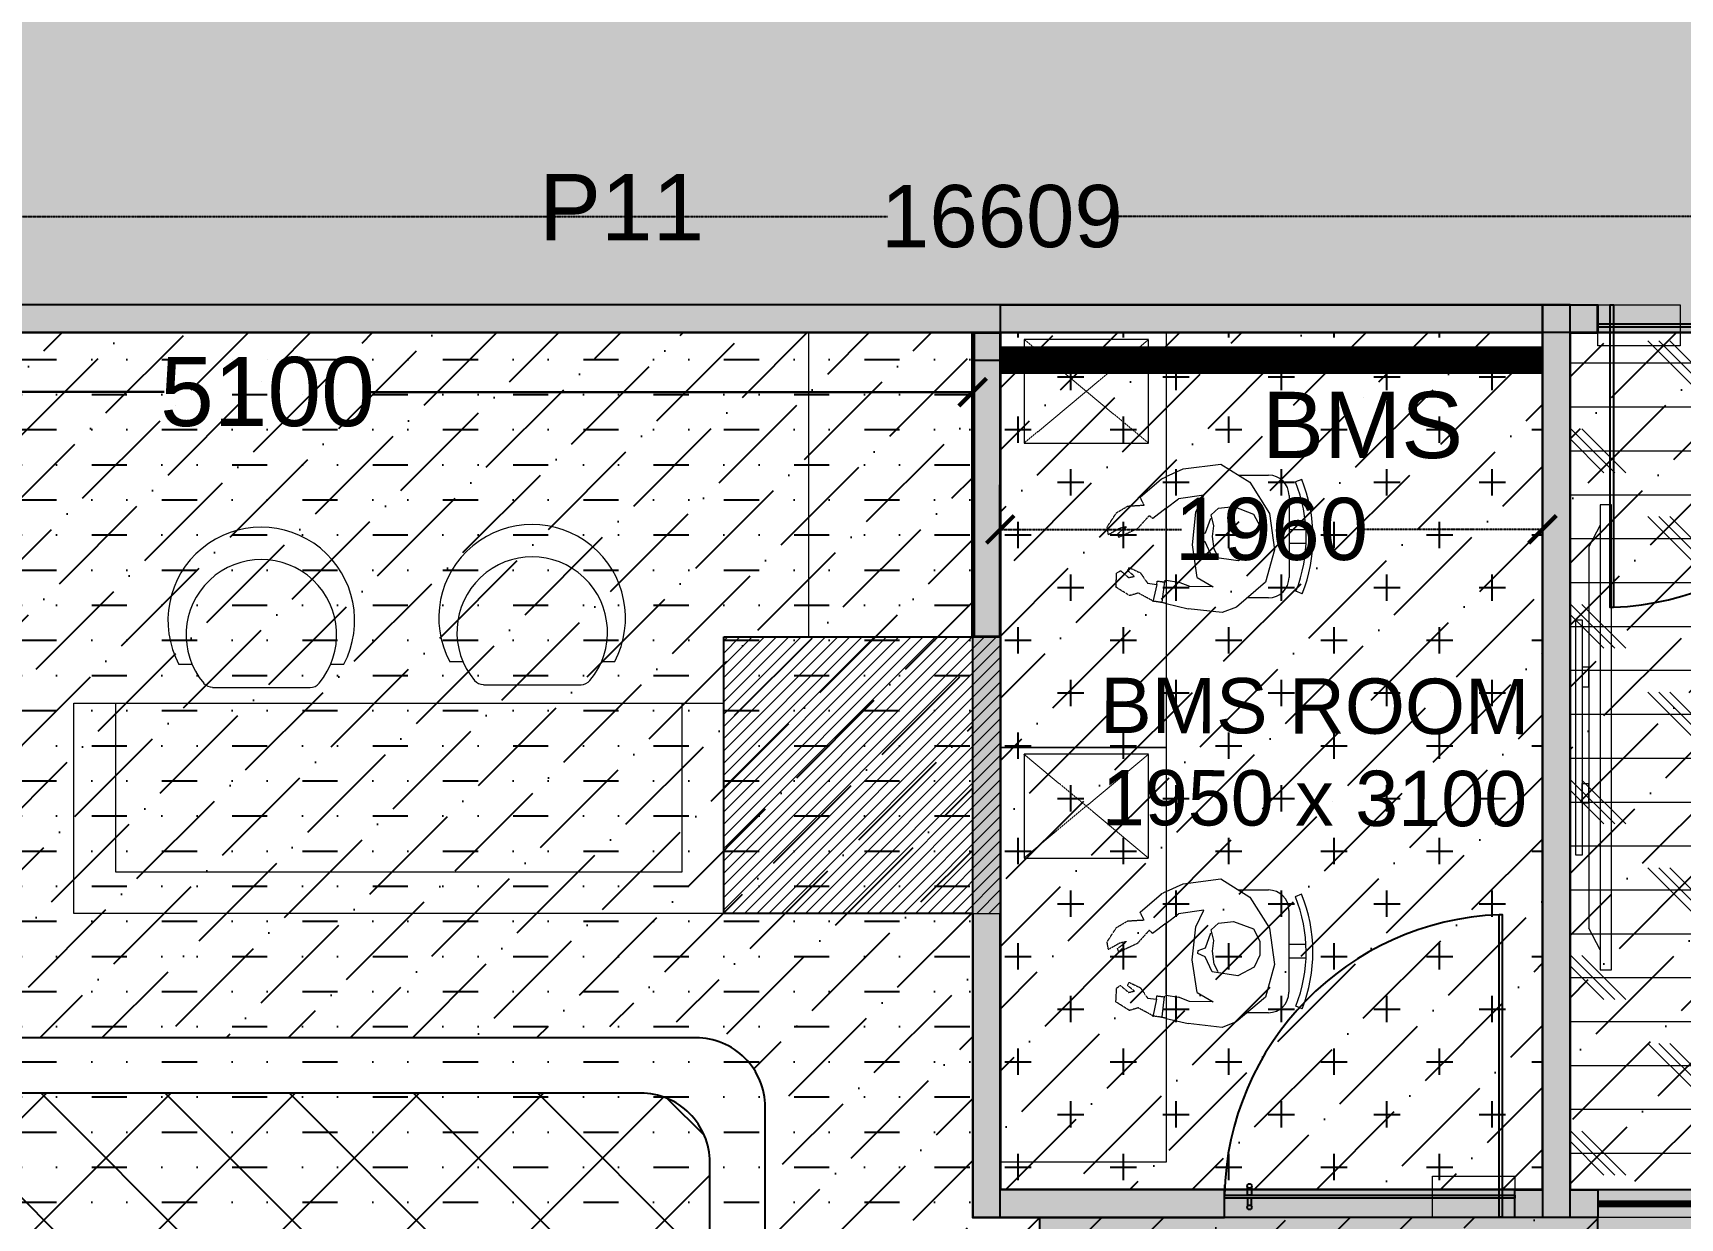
# Model space of a CAD drawing. Header units: millimetres. Extents: x 263321 to 2483465, y 33647 to 614421.
# Drawn here: x 2380899 to 2386855, y 411580 to 415866 of the extents above; entities that cross this region are included whole.
import ezdxf

# ---------------------------------------------------------------- set-up
doc = ezdxf.new("R2010")
doc.units = ezdxf.units.MM
doc.header["$PDMODE"] = 3
for name, pattern in [('( Hidden )', [0.375, 0.25, -0.125]), ('DASH', [0.35, 0.25, -0.1]), ('DASHED', [0.75, 0.5, -0.25]), ('HIDDEN', [0.375, 0.25, -0.125])]:
    doc.linetypes.add(name, pattern=pattern)
for name, color, linetype, lineweight in [('A-DOOR-FULL', 40, 'Continuous', 18), ('A-FURN-HUMAN', 252, 'Continuous', 9), ('A-FURN-MODULAR-', 6, 'Continuous', 9), ('A-FURN-MODULAR-CHAIR', 5, 'Continuous', 5), ('A-FURN-MODULAR-PEDESTAL', 253, 'Continuous', 5), ('A-GLASS PARTITION', 5, 'Continuous', 18), ('A-GYPSUM PARTITION', 250, 'Continuous', 35), ('A-PLAN-COLUMN', 3, 'Continuous', 0), ('A-PLAN-RCC-HATCH', 8, 'Continuous', 13), ('AI-FURN', 7, 'Continuous', 20), ('FURNITURE', 30, 'Continuous', 5), ('PARTITION DIM.', 7, 'Continuous', 30), ('TOA- AV', 7, 'Continuous', 9), ('TOA-FL-CPT-1', 8, 'Continuous', 5), ('TOA-FL-CPT-4', 8, 'Continuous', 5)]:
    doc.layers.add(name, color=color, linetype=linetype, lineweight=lineweight)
for name, color, linetype in [('CEILING TOA', 250, 'Continuous'), ('DOOR', 5, 'Continuous'), ('FIN WALL GRAPHIC', 10, 'Continuous'), ('FLOORING TOA', 7, 'Continuous'), ('I-FUR', 7, 'Continuous'), ('PARTITION GYPSUM', 250, 'Continuous'), ('TEXT', 250, 'Continuous')]:
    doc.layers.add(name, color=color, linetype=linetype)
doc.layers.add('GRAPHIC 3- ENCLOSED AREAS', color=97, linetype='Continuous', true_color=0x408c3b)
doc.styles.add('ARIAL', font='arial.ttf')
doc.styles.get("Standard").update_dxf_attribs({"font": 'arial.ttf'})
doc.styles.add('TEXT @ 150', font='arial.ttf', dxfattribs={"height": 225})
doc.dimstyles.new('DIM @ 150', dxfattribs={"dimtxt": 225, "dimasz": 100, "dimexe": 1, "dimexo": 0, "dimgap": 0.5, "dimtad": 0, "dimdec": 0, "dimzin": 0, "dimdsep": 46, "dimtxsty": 'TEXT @ 150', "dimblk": 'ARCHTICK', "dimcen": -2, "dimclrd": 8, "dimclre": 8, "dimclrt": 256, "dimadec": 0, "dimazin": 0, "dimtfac": 1, "dimtdec": 0, "dimtofl": 0, "dimtmove": 0, "dimatfit": 3, "dimldrblk": 'OPEN90', "dimfxl": 1, "dimtolj": 1, "dimtzin": 0, "dimlwd": -1, "dimlwe": -1, "dimarcsym": 0})
pattern_1 = [(45, (13069.08, -8478.74), (84.189901, 308.696304), [396.875, -79.375, 0, -79.375])]

# ---------------------------------------------------------------- blocks, each defined once
blk = doc.blocks.new('txhvb')
at = {"layer": 'A-FURN-HUMAN', "color": 8, "lineweight": 5}
for p, q in [((549425.6, -3868.4, 0), (549538.3, -3797, 0)), ((549538.3, -3797, 0), (549669.9, -3778.8, 0)), ((549669.9, -3778.8, 0), (549787.2, -3811.9, 0)), ((549359.8, -3973.3, 0), (549425.6, -3868.4, 0)), ((549787.2, -3811.9, 0), (549877, -3916.9, 0)), ((549877, -3916.9, 0), (549896.8, -3968.3, 0)), ((549377.2, -4109.3, 0), (549359.8, -3973.3, 0)), ((549896.8, -3968.3, 0), (549882.9, -4091.1, 0)), ((549533.4, -4063.3, 0), (549472.6, -4034.3, 0)), ((549472.6, -4034.3, 0), (549485.8, -4126, 0)), ((549804.2, -4001.1, 0), (549802.9, -4085.6, 0)), ((549405.4, -4170.5, 0), (549377.2, -4109.3, 0)), ((549652, -4076.1, 0), (549533.4, -4063.3, 0)), ((549770.2, -4058.7, 0), (549652, -4076.1, 0)), ((549802.9, -4085.6, 0), (549787.5, -4126, 0)), ((549864.3, -4170.5, 0), (549882.9, -4091.1, 0)), ((549519.8, -4170.5, 0), (549485.8, -4126, 0)), ((549780, -4170.5, 0), (549787.5, -4126, 0)), ((549479.7, -4265, 0), (549413.4, -4187.8, 0)), ((549519.8, -4170.5, 0), (549557.1, -4219.4, 0)), ((549795.2, -4204.9, 0), (549782.9, -4203.7, 0)), ((549790.7, -4237.8, 0), (549795.2, -4204.9, 0))]:
    blk.add_line(p, q, dxfattribs=at)
at = {"layer": 'A-FURN-HUMAN', "color": 8, "linetype": '( Hidden )', "lineweight": 5, "ltscale": 2}
for p, q in [((549413.4, -4187.8, 0), (549405.4, -4170.5, 0)), ((549557.1, -4219.4, 0), (549546, -4231.9, 0)), ((549782.9, -4203.7, 0), (549786.4, -4175, 0)), ((549855.8, -4216.9, 0), (549826.4, -4271.5, 0)), ((549860.7, -4185.9, 0), (549855.8, -4216.9, 0)), ((549864.3, -4170.5, 0), (549860.7, -4185.9, 0)), ((549508.3, -4250.5, 0), (549479.7, -4265, 0)), ((549511.8, -4309.5, 0), (549508.3, -4250.5, 0)), ((549546, -4231.9, 0), (549593.7, -4274.9, 0)), ((549593.7, -4274.9, 0), (549624.9, -4341.5, 0)), ((549734.2, -4304.6, 0), (549752.9, -4264.4, 0)), ((549765.7, -4285.4, 0), (549745.4, -4310, 0)), ((549752.9, -4264.4, 0), (549790.7, -4237.8, 0)), ((549770.5, -4306.2, 0), (549765.7, -4285.4, 0)), ((549826.4, -4271.5, 0), (549835.7, -4303.3, 0)), ((549535.7, -4350.2, 0), (549511.8, -4309.5, 0)), ((549612, -4346.4, 0), (549586.8, -4314.1, 0)), ((549586.8, -4314.1, 0), (549592.4, -4339, 0)), ((549592.4, -4339, 0), (549615.6, -4379.5, 0)), ((549624.9, -4341.5, 0), (549612, -4346.4, 0)), ((549745.4, -4310, 0), (549734.2, -4304.6, 0)), ((549745.3, -4335.9, 0), (549770.5, -4306.2, 0)), ((549754.5, -4349.8, 0), (549745.3, -4335.9, 0)), ((549835.7, -4303.3, 0), (549804.9, -4352.2, 0)), ((549587.5, -4384, 0), (549535.7, -4350.2, 0)), ((549615.6, -4379.5, 0), (549587.5, -4384, 0)), ((549804.9, -4352.2, 0), (549754.5, -4349.8, 0))]:
    blk.add_line(p, q, dxfattribs=at)
at = {"layer": 'A-FURN-HUMAN', "color": 8, "linetype": '( Hidden )', "lineweight": 5, "ltscale": 3}
for p, q in [((549780.2, -4174.4, 0), (549780, -4169.8, 0)), ((549786.4, -4175, 0), (549780.2, -4174.4, 0))]:
    blk.add_line(p, q, dxfattribs=at)
at = {"layer": 'A-FURN-HUMAN', "color": 8, "lineweight": 5, "elevation": 0}
for points in [[(549696.3, -3982), (549667.8, -3997), (549621.5, -4003.4), (549583, -3998.4), (549543.8, -4008.4), (549519.5, -3981.3), (549513.6, -3926.6), (549540.8, -3854.7), (549585.6, -3831.3), (549636.2, -3831.3), (549679, -3852.7), (549710.1, -3911), (549696.5, -4004.3), (549641.4, -4029.8), (549629.3, -4056.2), (549618.6, -4054.7), (549608.6, -4028.3), (549555.2, -4009.1)], [(549770.2, -4058.7), (549804.2, -4001.1)], [(549784.9, -4177.3), (549858.8, -4186.3)], [(549795.2, -4204.9), (549858.2, -4218.4)]]:
    blk.add_lwpolyline(points, dxfattribs=at)
at = {"layer": 'A-FURN-MODULAR-CHAIR', "color": 8, "lineweight": 15}
for p, q in [((549473.8, -3726.6, 0), (549769.8, -3726.6, 0)), ((549399.8, -3909.5, 0), (549399.8, -3800.6, 0)), ((549843.8, -3800.6, 0), (549843.8, -3878, 0))]:
    blk.add_line(p, q, dxfattribs=at)
at = {"layer": 'A-FURN-MODULAR-CHAIR', "color": 8, "lineweight": 15, "elevation": 0}
for points in [[(549415.1, -3680.7), (549424.4, -3703.6)], [(549597.3, -3664.5), (549597.3, -3726.6)], [(549646.7, -3664.5), (549646.7, -3726.6)], [(549829.3, -3678.7), (549820, -3701.6)]]:
    blk.add_lwpolyline(points, dxfattribs=at)
blk.add_lwpolyline([(549780, -4169.8, -0.034638), (549769.8, -4170.5), (549519.8, -4170.5)], format="xyb", dxfattribs=at)
at = {"layer": 'A-FURN-MODULAR-CHAIR', "color": 8, "lineweight": 15}
for centre, radius, start, end in [((549624.7, -4196.9, 0), 557.1, 68.45805, 112.09943), ((549624.7, -4196.9, 0), 532.5, 68.48386, 112.09943), ((549473.8, -3800.6, 0), 74, 90.00011, 180.00011), ((549769.8, -3800.6, 0), 74, 0.00011, 90.00011)]:
    blk.add_arc(centre, radius, start, end, dxfattribs=at)
at = {"layer": 'A-FURN-MODULAR-PEDESTAL', "color": 20, "linetype": 'HIDDEN', "lineweight": 5, "ltscale": 5}
for p, q in [((549284.5, -4234.5), (548909.5, -4684.5)), ((548909.5, -4234.5), (549284.5, -4684.5))]:
    blk.add_line(p, q, dxfattribs=at)
for points in [[(548884.5, -4170.5), (550384.5, -4170.5), (550384.5, -4770.5), (548884.5, -4770.5)], [(549284.5, -4234.5), (548909.5, -4234.5), (548909.5, -4684.5), (549284.5, -4684.5)]]:
    blk.add_lwpolyline(points, close=True, dxfattribs=at)
blk = doc.blocks.new('Columns')
at = {"layer": 'A-PLAN-RCC-HATCH'}
h = blk.add_hatch(dxfattribs=at)
h.set_pattern_fill('ANSI31', color=256, scale=250, style=0)
h.set_pattern_definition([(45, (447397.9, -590762.232), (-22.0970869, 22.0970869), [])])
h.paths.add_polyline_path([(6839.7, 1537), (7839.7, 1537), (7839.7, 2537), (6839.7, 2537)])
at = {"layer": 'A-PLAN-COLUMN', "elevation": 0}
blk.add_lwpolyline([(6839.7, 1537), (7839.7, 1537), (7839.7, 2537), (6839.7, 2537)], close=True, dxfattribs=at)
blk = doc.blocks.new('chair 24')
for p, q in [((-4.34, 7.49), (-5.49, 8.51)), ((-4.32, 3.84), (4.32, -3.84)), ((7.96, -3.41), (9.13, -4.45))]:
    blk.add_line(p, q)
for centre, radius, start, end in [((5.26, 5.92), 11.06, 290.4509, 166.422), ((4.14, 4.65), 8.92, 278.3412, 178.3476), ((-3.41, 4.91), 1.37, 180.1234, 230.1202), ((5.23, -2.82), 1.37, 228.3444, 278.3412)]:
    blk.add_arc(centre, radius, start, end)
blk = doc.blocks.new('_ArchTick')
at = {"color": 0, "linetype": 'ByBlock', "const_width": 0.15}
blk.add_lwpolyline([(-0.5, -0.5), (0.5, 0.5)], dxfattribs=at)
blk = doc.blocks.new('*D337')
at = {"layer": 'Defpoints', "color": 0, "transparency": 16777216}
for p in [(2392707, 415201.9), (2376097.8, 414882.2), (2392707, 414882.2)]:
    blk.add_point(p, dxfattribs=at)
at = {"layer": 'FIN WALL GRAPHIC', "color": 8, "linetype": 'HIDDEN', "transparency": 16777216}
for p, q in [((2376097.8, 414882.2), (2376097.8, 415202.9)), ((2376097.8, 415201.9), (2383988.9, 415201.9)), ((2392707, 415201.9), (2384815.9, 415201.9)), ((2392707, 414882.2), (2392707, 415202.9))]:
    blk.add_line(p, q, dxfattribs=at)
at = {"layer": 'FIN WALL GRAPHIC', "color": 8, "linetype": 'ByBlock', "transparency": 16777216, "xscale": 100, "yscale": 100, "zscale": 100, "rotation": 180}
blk.add_blockref('_ArchTick', (2376097.8, 415201.9), dxfattribs=at)
at = {"layer": 'FIN WALL GRAPHIC', "color": 8, "linetype": 'ByBlock', "transparency": 16777216, "xscale": 100, "yscale": 100, "zscale": 100}
blk.add_blockref('_ArchTick', (2392707, 415201.9), dxfattribs=at)
at = {"layer": 'FIN WALL GRAPHIC', "transparency": 16777216, "insert": (2384402.4, 415201.9), "char_height": 225, "attachment_point": 5, "style": 'TEXT @ 150'}
blk.add_mtext('\\A1;16609', dxfattribs=at)
blk = doc.blocks.new('_Open90')
at = {"color": 0, "linetype": 'ByBlock'}
for p, q in [((0, 0), (-1, 0)), ((-0.5, 0.5), (0, 0)), ((0, 0), (-0.5, -0.5))]:
    blk.add_line(p, q, dxfattribs=at)
blk = doc.blocks.new('*D338')
at = {"layer": 'Defpoints', "color": 0, "transparency": 16777216}
for p in [(2384396.8, 414359.7), (2386357, 414359.7), (2386357, 414070.7)]:
    blk.add_point(p, dxfattribs=at)
at = {"layer": 'FIN WALL GRAPHIC', "color": 8, "linetype": 'HIDDEN', "transparency": 16777216}
for p, q in [((2384396.8, 414359.7), (2384396.8, 414069.7)), ((2386357, 414359.7), (2386357, 414069.7)), ((2384396.8, 414070.7), (2385051.4, 414070.7)), ((2386357, 414070.7), (2385702.4, 414070.7))]:
    blk.add_line(p, q, dxfattribs=at)
at = {"layer": 'FIN WALL GRAPHIC', "color": 8, "linetype": 'ByBlock', "transparency": 16777216, "xscale": 100, "yscale": 100, "zscale": 100, "rotation": 180}
blk.add_blockref('_ArchTick', (2384396.8, 414070.7), dxfattribs=at)
at = {"layer": 'FIN WALL GRAPHIC', "color": 8, "linetype": 'ByBlock', "transparency": 16777216, "xscale": 100, "yscale": 100, "zscale": 100}
blk.add_blockref('_ArchTick', (2386357, 414070.7), dxfattribs=at)
at = {"layer": 'FIN WALL GRAPHIC', "transparency": 16777216, "insert": (2385376.9, 414070.7), "char_height": 225, "attachment_point": 5, "style": 'TEXT @ 150'}
blk.add_mtext('\\A1;1960', dxfattribs=at)
blk = doc.blocks.new('*D460')
at = {"layer": 'Defpoints', "color": 0, "transparency": 16777216}
for p in [(2379196.8, 414782.8), (2384296.8, 414782.2), (2384296.8, 414567)]:
    blk.add_point(p, dxfattribs=at)
at = {"layer": 'PARTITION DIM.', "color": 8, "linetype": 'DASH', "transparency": 16777216}
blk.add_line((2379196.8, 414782.8), (2379196.8, 414566.6), dxfattribs=at)
at = {"layer": 'PARTITION DIM.', "color": 8, "transparency": 16777216}
for p, q in [((2384296.8, 414782.2), (2384296.8, 414566)), ((2379196.8, 414567.6), (2381373.4, 414567.4)), ((2384296.8, 414567), (2382120.2, 414567.3))]:
    blk.add_line(p, q, dxfattribs=at)
at = {"layer": 'PARTITION DIM.', "color": 8, "transparency": 16777216, "xscale": 100, "yscale": 100, "zscale": 100}
for p, rotation in [((2379196.8, 414567.6), 179.9935633912237), ((2384296.8, 414567), 359.9935633912237)]:
    blk.add_blockref('_ArchTick', p, dxfattribs=dict(at, rotation=rotation))
at = {"layer": 'PARTITION DIM.', "transparency": 16777216, "insert": (2381746.8, 414567.3), "char_height": 250, "attachment_point": 5, "rotation": 359.99356}
blk.add_mtext('\\A1;5100', dxfattribs=at)
blk = doc.blocks.new('door-3f-01')
at = {"layer": 'A-FURN-MODULAR-', "color": 252, "linetype": 'DASHED', "ltscale": 120, "true_color": 0x939598}
blk.add_lwpolyline([(0, 0), (-10.2, 0), (-10.2, 5.08), (0, 5.08), (0, 0)], dxfattribs=at)
at = {"layer": 'A-GLASS PARTITION', "color": 5}
blk.add_line((-36, 0), (-36, 4), dxfattribs=at)
at = {"layer": 'DOOR', "elevation": 0}
blk.add_lwpolyline([(-1.95, 37.5), (-1.55, 37.5), (-1.55, 0), (-1.95, 0)], close=True, dxfattribs=at)
at = {"layer": 'DOOR'}
blk.add_lwpolyline([(-36, 2.34), (-36, 2.74), (0, 2.74), (0, 2.34)], close=True, dxfattribs=at)
for points in [[(-32.64, 3.74), (-32.64, 2.74), (-33.14, 2.74), (-33.14, 3.74)], [(-32.64, 1.34), (-32.64, 2.34), (-33.14, 2.34), (-33.14, 1.34)]]:
    blk.add_lwpolyline(points, dxfattribs=at)
for centre in [(-32.89, 3.86), (-32.89, 1.22)]:
    blk.add_circle(centre, 0.278, dxfattribs=at)
at = {"layer": 'DOOR', "color": 252, "true_color": 0x939598}
blk.add_arc((-0.52, 2.04, 0), 35.48, 92.2973, 178.8766, dxfattribs=at)
blk = doc.blocks.new('A$C60412B90')
at = {"layer": 'TOA- AV', "color": 30, "true_color": 0xf8991e}
blk.add_line((256.5, 111), (986.5, 111), dxfattribs=at)
at = {"layer": 'TOA- AV', "color": 6}
for p, q in [((-100, 55.5), (1343, 55.5)), ((-37.2, 55.5), (29.9, 91)), ((1280.2, 55.5), (1213.1, 91))]:
    blk.add_line(p, q, dxfattribs=at)
at = {"layer": 'TOA- AV', "color": 30, "true_color": 0xf8991e}
for points in [[(986.5, 111), (986.5, 131), (256.5, 131), (256.5, 111)], [(403.4, 91), (464.2, 91)], [(825.1, 91), (764.2, 91)]]:
    blk.add_lwpolyline(points, dxfattribs=at)
for points in [[(403.4, 111), (464.2, 111), (464.2, 91), (403.4, 91)], [(825.1, 111), (764.2, 111), (764.2, 91), (825.1, 91)]]:
    blk.add_lwpolyline(points, close=True, dxfattribs=at)
at = {"layer": 'TOA- AV', "color": 6}
for points in [[(1343, 55.5), (1343, 20), (-100, 20), (-100, 55.5)], [(29.9, 91), (1213.1, 91)]]:
    blk.add_lwpolyline(points, dxfattribs=at)

msp = doc.modelspace()

# ---------------------------------------------------------------- hatches: boundary and pattern name
at = {"layer": 'A-GYPSUM PARTITION'}
h = msp.add_hatch(color=20, dxfattribs=at)
h.dxf.hatch_style = 1
h.paths.add_polyline_path([(2376197.785, 414782.218), (2384396.811, 414782.218), (2384396.811, 414882.218), (2376197.785, 414882.218)])
h = msp.add_hatch(color=20, dxfattribs=at)
h.dxf.hatch_style = 1
h.paths.add_polyline_path([(2386457.046, 414882.218), (2386457.046, 414782.218), (2384396.82, 414782.218), (2384396.82, 414882.218)])
h = msp.add_hatch(color=20, dxfattribs=at)
h.dxf.hatch_style = 1
h.paths.add_polyline_path([(2386457.046, 414782.231), (2386557.046, 414782.231), (2386557.046, 414882.231), (2386457.046, 414882.231)])
h = msp.add_hatch(color=20, dxfattribs=at)
h.dxf.hatch_style = 1
h.paths.add_polyline_path([(2384296.821, 414782.231), (2384396.796, 414782.231), (2384396.796, 413682.052), (2384296.821, 413682.052)])
h = msp.add_hatch(color=20, dxfattribs=at)
h.dxf.hatch_style = 1
h.paths.add_polyline_path([(2386457.046, 414794.115), (2386357.046, 414794.115), (2386357.046, 411581.926), (2386457.046, 411581.926)])
h = msp.add_hatch(color=20, dxfattribs=at)
h.dxf.hatch_style = 1
h.paths.add_polyline_path([(2384396.796, 412682.052), (2384296.796, 412682.052), (2384296.795, 411681.927), (2384396.795, 411681.927)])
h = msp.add_hatch(color=20, dxfattribs=at)
h.dxf.hatch_style = 1
h.paths.add_polyline_path([(2385207.055, 411581.927), (2385207.055, 411681.927), (2384296.796, 411681.927), (2384296.796, 411581.927)])
h = msp.add_hatch(color=20, dxfattribs=at)
h.dxf.hatch_style = 1
h.paths.add_polyline_path([(2386257.055, 411681.927), (2386557.037, 411681.927), (2386557.037, 411581.927), (2386257.055, 411581.927)])
at = {"layer": 'CEILING TOA', "true_color": 0x939598}
h = msp.add_hatch(dxfattribs=at)
h.set_pattern_fill('ANSI36', color=252, scale=50)
h.set_pattern_definition(pattern_1)
h.paths.add_polyline_path([(2384296.821, 414782.218), (2379196.812, 414782.218), (2379196.812, 411581.892), (2375096.795, 411581.898), (2375096.795, 409582.052), (2386558.478, 409582.052), (2386557.02, 411581.927), (2384296.821, 411581.927)])
edge = h.paths.add_edge_path(flags=16)
edge.add_line((2382896.086, 412232.052), (2380295.742, 412232.052))
edge.add_arc((2380054.997, 411822.952), 474.68, 59.5243292, 210.4387243)
edge.add_line((2379645.742, 411582.471), (2379645.162, 410682.471))
edge.add_arc((2380094.987, 410482.007), 492.472, 155.9799246, 293.983129)
edge.add_line((2380295.161, 410032.052), (2382895.506, 410032.052))
edge.add_arc((2383136.485, 410440.917), 474.596, 239.4854339, 390.4776197)
edge.add_line((2383545.505, 410681.633), (2383546.086, 411581.633))
edge.add_arc((2383137.364, 411823.175), 474.759, 329.4181947, 480.5448589)
h = msp.add_hatch(dxfattribs=at)
h.set_pattern_fill('ANSI36', color=252, scale=50)
h.set_pattern_definition(pattern_1)
h.paths.add_polyline_path([(2386357.046, 414782.218), (2384396.821, 414782.218), (2384396.821, 411683.632), (2386357.046, 411683.632)])
h = msp.add_hatch(dxfattribs=at)
h.set_pattern_fill('ANSI36', color=252, scale=50)
h.set_pattern_definition(pattern_1)
h.paths.add_polyline_path([(2387132.045, 414132.112), (2391932.045, 414132.112), (2391932.045, 412332.112), (2387132.045, 412332.112)], flags=16)
h.paths.add_polyline_path([(2386457.046, 414782.231), (2392607.043, 414782.231), (2392607.044, 411682.007), (2386457.047, 411682.007)])
at = {"layer": 'CEILING TOA'}
h = msp.add_hatch(dxfattribs=at)
h.set_pattern_fill('ANSI37', color=252, scale=100)
h.set_pattern_definition([(45, (13069.08, -8478.74), (-224.506403, 224.506403), []), (135, (13069.08, -8478.74), (-224.506403, -224.506403), [])])
edge = h.paths.add_edge_path()
edge.add_line((2383096.215, 412032.052), (2380095.871, 412032.052))
edge.add_arc((2380095.871, 411782.052), 250, 90, 179.9630536)
edge.add_line((2379845.871, 411782.213), (2379845.032, 410482.213))
edge.add_arc((2380095.032, 410482.052), 250, 179.9630536, 270)
edge.add_line((2380095.032, 410232.052), (2383095.377, 410232.052))
edge.add_arc((2383095.377, 410482.052), 250, 270, 359.9630536)
edge.add_line((2383345.377, 410481.891), (2383346.215, 411781.891))
edge.add_arc((2383096.215, 411782.052), 250, 359.9630536, 450)
at = {"layer": 'FLOORING TOA', "true_color": 0xddb3d4}
h = msp.add_hatch(dxfattribs=at)
h.set_pattern_fill('MUDST', color=254, scale=20)
h.set_pattern_definition([(0, (13069.08, -8478.74), (254, 127), [127, -127, 0, -127, 0, -127])])
h.paths.add_polyline_path([(2379196.451, 414782.218), (2384296.459, 414782.218), (2384296.434, 411581.926), (2384538.462, 411581.927), (2384538.462, 409582.052), (2378653.494, 409582.052), (2378650.056, 411581.898), (2379196.451, 411581.892)])
at = {"layer": 'FLOORING TOA', "true_color": 0x939598}
h = msp.add_hatch(dxfattribs=at)
h.set_pattern_fill('CROSS', color=252, scale=30, double=1)
h.set_pattern_definition([(0, (13069.08, -8478.74), (190.5, 190.5), [95.25, -285.75]), (90, (13116.7, -8526.37), (-190.5, 190.5), [95.25, -285.75])])
h.paths.add_polyline_path([(2386357.046, 411683.632), (2384396.821, 411683.632), (2384396.821, 414782.218), (2386357.046, 414782.218)])
at = {"layer": 'TOA-FL-CPT-1', "true_color": 0xc7c8ca}
h = msp.add_hatch(dxfattribs=at)
h.set_pattern_fill('AR-PARQ1', color=9, scale=3)
h.set_pattern_definition([(90, (90021.1, 24147), (-914.4, 914.4), [914.4, -914.4]), (90, (90173.5, 24147), (-914.4, 914.4), [914.4, -914.4]), (90, (90325.9, 24147), (-914.4, 914.4), [914.4, -914.4]), (90, (90478.3, 24147), (-914.4, 914.4), [914.4, -914.4]), (90, (90630.7, 24147), (-914.4, 914.4), [914.4, -914.4]), (90, (90783.1, 24147), (-914.4, 914.4), [914.4, -914.4]), (90, (90935.5, 24147), (-914.4, 914.4), [914.4, -914.4]), (0, (90021.1, 25061.4), (914.4, -914.4), [914.4, -914.4]), (0, (90021.1, 25213.8), (914.4, -914.4), [914.4, -914.4]), (0, (90021.1, 25366.2), (914.4, -914.4), [914.4, -914.4]), (0, (90021.1, 25518.6), (914.4, -914.4), [914.4, -914.4]), (0, (90021.1, 25671), (914.4, -914.4), [914.4, -914.4]), (0, (90021.1, 25823.4), (914.4, -914.4), [914.4, -914.4]), (0, (90021.1, 25975.8), (914.4, -914.4), [914.4, -914.4])])
edge = h.paths.add_edge_path()
edge.add_arc((2396128.727, -119195.432), 546828.493, 90.92532943, 95.29958843)
edge.add_line((2345621.769, 425295.567), (2345621.769, 409482.052))
edge.add_line((2345621.769, 409482.052), (2347129.201, 409481.857))
edge.add_arc((2347102.083, 408732.348), 750, 0, 87.9279004, ccw=False)
edge.add_line((2347852.083, 408732.348), (2347852.23, 389991.103))
edge.add_line((2347852.23, 389991.103), (2342396.706, 389991.103))
edge.add_line((2342396.706, 389991.103), (2342397.172, 380682.159))
edge.add_line((2342397.172, 380682.159), (2351396.796, 380682.159))
edge.add_line((2351396.796, 380682.159), (2351396.796, 379682.052))
edge.add_line((2351396.796, 379682.052), (2350496.796, 379682.052))
edge.add_line((2350496.796, 379682.052), (2350496.796, 377891.004))
edge.add_arc((2372893.597, 61240.666), 317441.417, 85.95303216, 94.04581501, ccw=False)
edge.add_line((2395296.77, 377890.553), (2395296.77, 379682.052))
edge.add_line((2395296.77, 379682.052), (2394396.796, 379682.052))
edge.add_line((2394396.796, 379682.052), (2394396.796, 380682.052))
edge.add_line((2394396.796, 380682.052), (2405177.531, 380682.052))
edge.add_line((2405177.531, 380682.052), (2405177.531, 389182.052))
edge.add_line((2405177.531, 389182.052), (2406496.796, 389182.052))
edge.add_line((2406496.796, 389182.052), (2406496.796, 383082.052))
edge.add_line((2406496.796, 383082.052), (2408136.796, 383082.052))
edge.add_line((2408136.796, 383082.052), (2408136.796, 389182.052))
edge.add_line((2408136.796, 389182.052), (2413779.159, 389181.861))
edge.add_line((2413779.159, 389181.861), (2414010.251, 390682.052))
edge.add_line((2414010.251, 390682.052), (2405396.796, 390682.052))
edge.add_line((2405396.796, 390682.052), (2405396.796, 411581.926))
edge.add_line((2405396.796, 411581.926), (2403146.796, 411581.926))
edge.add_arc((2403146.796, 411881.926), 300, 180, 270, ccw=False)
edge.add_line((2402846.796, 411881.926), (2402846.796, 413382.052))
edge.add_arc((2403146.796, 413382.052), 300, 90, 180, ccw=False)
edge.add_line((2403146.796, 413682.052), (2417553.202, 413682.052))
edge.add_line((2417553.202, 413682.052), (2417799.7, 415282.257))
edge.add_line((2417799.7, 415282.257), (2411837.001, 415281.729))
edge.add_line((2411837.001, 415281.729), (2411837.001, 417657.174))
edge.add_line((2411837.001, 417657.174), (2416421.528, 417657.174))
edge.add_line((2416421.528, 417657.174), (2416421.528, 418657.174))
edge.add_line((2416421.528, 418657.174), (2411836.796, 418657.174))
edge.add_line((2411836.796, 418657.174), (2411836.796, 421262.052))
edge.add_line((2411836.796, 421262.052), (2410296.796, 421262.052))
edge.add_line((2410296.796, 421262.052), (2410296.796, 415281.575))
edge.add_line((2410296.796, 415281.575), (2402846.796, 415281.575))
edge.add_line((2402846.796, 415281.575), (2402846.796, 424532.052))
edge.add_line((2402846.796, 424532.052), (2402846.796, 424581.286))
edge.add_line((2402846.796, 424581.286), (2395396.796, 424582.052))
edge.add_line((2395396.796, 424582.052), (2395396.796, 423682.052))
edge.add_line((2395396.796, 423682.052), (2394396.796, 423682.052))
edge.add_line((2394396.796, 423682.052), (2394396.796, 424581.86))
edge.add_line((2394396.796, 424581.86), (2387296.514, 424582.052))
edge.add_line((2387296.514, 424582.052), (2387297.806, 427561.749))
h.paths.add_polyline_path([(2357571.796, 409582.052), (2403896.373, 409582.052), (2403899.547, 394952.31), (2375096.795, 394783.782), (2375096.795, 396862.052), (2373596.796, 396864.771), (2373596.796, 394782.052), (2369971.795, 394800.838), (2370046.875, 396862.052), (2368385.069, 396703.686), (2368471.796, 394819.625), (2357571.796, 394782.052)], flags=16)
h.paths.add_polyline_path([(2363596.796, 414832.306), (2384296.459, 414782.218), (2384296.434, 411581.926), (2384538.462, 411581.927), (2384538.462, 409582.052), (2378653.494, 409582.052), (2378650.056, 411581.898), (2363596.796, 411631.98)], flags=16)
h.paths.add_polyline_path([(2392707.043, 411682.849), (2384396.821, 411683.632), (2384396.821, 414782.218), (2392707.043, 414781.434)], flags=16)
h.paths.add_polyline_path([(2400346.796, 422010.357), (2401546.802, 422010.357), (2401546.802, 416210.358), (2400346.796, 416210.358)], flags=16)
h.paths.add_polyline_path([(2349453.189, 392877.837), (2349451.159, 392879.273), (2349451.159, 390061.804), (2349453.189, 390060.368)], flags=16)
h.paths.add_polyline_path([(2379396.791, 389980.182), (2384396.796, 389980.182), (2384396.796, 392980.182), (2379396.791, 392980.182)], flags=16)
at = {"layer": 'TOA-FL-CPT-4'}
h = msp.add_hatch(dxfattribs=at)
h.set_pattern_fill('CORK', color=181, scale=50)
h.set_pattern_definition([(0, (90021.14, 24146.98), (0, 158.75), []), (135, (90100.5, 24067.6), (-317.50014, -317.50014), [224.5065, -224.5065]), (135, (90140.2, 24067.6), (-317.50014, -317.50014), [224.5065, -224.5065]), (135, (90179.9, 24067.6), (-317.50014, -317.50014), [224.5065, -224.5065])])
h.paths.add_polyline_path([(2392607.043, 414782.231), (2386457.046, 414782.231), (2386457.046, 411683.632), (2392607.043, 411683.632)])

# ---------------------------------------------------------------- linework, layer by layer
at = {"layer": 'A-GLASS PARTITION', "linetype": 'ByBlock', "ltscale": 5, "elevation": 0}
msp.add_lwpolyline([(2386557.037, 411681.927), (2391257.055, 411682.054), (2391257.055, 411582.054), (2386557.037, 411581.927)], dxfattribs=at)
at = {"layer": 'A-GLASS PARTITION', "ltscale": 5, "const_width": 25, "elevation": 0}
msp.add_lwpolyline([(2386557.037, 411631.927), (2391257.055, 411632.054)], dxfattribs=at)
at = {"layer": 'A-GYPSUM PARTITION', "color": 20, "elevation": 0}
msp.add_lwpolyline([(2386457.046, 414782.231), (2386557.046, 414782.231), (2386557.046, 414882.231)], dxfattribs=at)
at = {"layer": 'A-GYPSUM PARTITION', "color": 18, "ltscale": 5, "true_color": 0x000000, "elevation": 0}
for points in [[(2384296.796, 413682.052), (2384296.821, 414782.793)], [(2384396.796, 413682.052), (2384396.821, 414782.793)]]:
    msp.add_lwpolyline(points, dxfattribs=at)
at = {"layer": 'A-GYPSUM PARTITION', "color": 7, "elevation": 0}
msp.add_lwpolyline([(2384296.821, 414782.231), (2384396.796, 414782.231), (2384396.796, 413682.052), (2384296.821, 413682.052)], close=True, dxfattribs=at)
at = {"layer": 'AI-FURN', "elevation": 499.996}
msp.add_lwpolyline([(2384303.804, 413682.052), (2383704.11, 413682.052), (2383704.11, 414782.219), (2384303.804, 414782.219)], close=True, dxfattribs=at)
at = {"layer": 'CEILING TOA', "elevation": 0}
for points in [[(2384296.821, 414782.218), (2379196.812, 414782.218), (2379196.812, 411581.892), (2375096.795, 411581.898), (2375096.795, 409582.052), (2386558.478, 409582.052), (2386557.037, 411581.927), (2384296.821, 411581.927)], [(2386357.046, 414782.218), (2384396.821, 414782.218), (2384396.821, 411683.632), (2386357.046, 411683.632)], [(2386457.046, 414782.231), (2392607.043, 414782.231), (2392607.044, 411682.007), (2386457.047, 411682.007)]]:
    msp.add_lwpolyline(points, close=True, dxfattribs=at)
for points in [[(2379646, 411982.213), (2379644.903, 410282.213, 0.41440244), (2379894.903, 410032.052), (2383295.248, 410032.052, 0.41402471), (2383545.248, 410281.891), (2383546.344, 411981.891, 0.41440244), (2383296.344, 412232.052), (2379896, 412232.052, 0.41402471)], [(2383096.215, 412032.052), (2380095.871, 412032.052, 0.41402471), (2379845.871, 411782.213), (2379845.032, 410482.213, 0.41440244), (2380095.032, 410232.052), (2383095.377, 410232.052, 0.41402471), (2383345.377, 410481.891), (2383346.215, 411781.891, 0.41440244)]]:
    msp.add_lwpolyline(points, format="xyb", close=True, dxfattribs=at)
at = {"layer": 'FLOORING TOA'}
for p, q in [((2384296.821, 414782.793), (2379196.812, 414782.793)), ((2384296.796, 413682.031), (2384296.821, 414782.793)), ((2383396.796, 412682.052), (2383396.796, 413682.052)), ((2383396.796, 413682.052), (2384296.796, 413682.031)), ((2384296.796, 412682.052), (2383396.796, 412682.052)), ((2384296.796, 411581.927), (2384296.796, 412682.052)), ((2384538.823, 411581.927), (2384296.796, 411581.927))]:
    msp.add_line(p, q, dxfattribs=at)
msp.add_lwpolyline([(2379196.451, 414782.218), (2384296.459, 414782.218), (2384296.434, 411581.926), (2384538.462, 411581.927), (2384538.462, 409582.052), (2378653.494, 409582.052), (2378650.056, 411581.898), (2379196.451, 411581.892)], close=True, dxfattribs=at)
at = {"layer": 'FLOORING TOA', "elevation": 0}
for points in [[(2386357.046, 411683.632), (2384396.821, 411683.632), (2384396.821, 414782.218), (2386357.046, 414782.218)], [(2392607.043, 414782.231), (2386457.046, 414782.231), (2386457.046, 411683.632), (2392607.043, 411683.632)]]:
    msp.add_lwpolyline(points, close=True, dxfattribs=at)
at = {"layer": 'FURNITURE', "color": 18, "linetype": 'ByBlock', "true_color": 0x000000, "elevation": 0}
msp.add_lwpolyline([(2381046.796, 412682.052), (2381046.796, 413442.023), (2383396.796, 413442.023), (2383396.796, 412682.052)], close=True, dxfattribs=at)
msp.add_lwpolyline([(2381196.796, 413442.023), (2381196.796, 412832.052), (2383246.796, 412832.052), (2383246.796, 413442.023)], dxfattribs=at)
at = {"layer": 'GRAPHIC 3- ENCLOSED AREAS', "const_width": 100, "elevation": 0}
msp.add_lwpolyline([(2386357.046, 414682.218), (2384396.78, 414682.526)], dxfattribs=at)
at = {"layer": 'PARTITION GYPSUM', "color": 18, "true_color": 0x000000, "elevation": 0}
for points in [[(2376097.785, 414782.231), (2386357.046, 414782.218), (2386357.046, 414882.218), (2376097.785, 414882.231)], [(2386412.791, 414882.229), (2386557.046, 414882.23), (2386557.046, 414782.23), (2386457.046, 414782.229)], [(2384296.796, 412682.052), (2384296.796, 411581.927), (2384396.796, 411581.927), (2384396.796, 412682.052)], [(2384296.796, 411581.927), (2385207.055, 411581.927), (2385207.055, 411681.927), (2384396.796, 411681.927)]]:
    msp.add_lwpolyline(points, dxfattribs=at)
for points in [[(2386457.046, 414882.231), (2386357.046, 414882.231), (2386357.046, 411583.632), (2386457.046, 411583.632)], [(2384295.512, 414782.218), (2384396.796, 414782.218), (2384396.796, 413682.052), (2384295.512, 413682.052)], [(2386257.055, 411681.927), (2386357.046, 411681.927), (2386357.046, 411581.927), (2386257.055, 411581.927)], [(2386457.046, 411681.927), (2386557.037, 411681.927), (2386557.037, 411581.927), (2386457.046, 411581.927)]]:
    msp.add_lwpolyline(points, close=True, dxfattribs=at)
at = {"layer": 'TEXT', "elevation": 0}
for points in [[(2384396.821, 414882.218), (2386457.046, 414882.218)], [(2384396.821, 414682.218), (2384396.821, 414882.218)], [(2384296.821, 414782.218), (2384296.821, 414682.218), (2384396.821, 414682.218)], [(2386457.046, 414782.218), (2384396.821, 414782.218)]]:
    msp.add_lwpolyline(points, dxfattribs=at)

# ---------------------------------------------------------------- block references
at = {"layer": 'A-DOOR-FULL', "linetype": 'Continuous', "xscale": 29.16666484490015, "yscale": 29.16666484490015, "zscale": 29.16666484490015}
for p, rotation in [((2386557.046, 414882.231), 179.9998965342576), ((2386257.055, 411583.632), 359.9998965342576)]:
    msp.add_blockref('door-3f-01', p, dxfattribs=dict(at, rotation=rotation))
at = {"layer": 'A-PLAN-COLUMN'}
msp.add_blockref('Columns', (2376557.09, 411145.044), dxfattribs=at)
at = {"layer": 'FURNITURE', "linetype": 'ByBlock', "xscale": 30.52093910571895, "yscale": 30.52093910571895, "zscale": 30.52093910571895, "rotation": 41.65642877275527}
for p in [(2382704.112, 413508.971), (2381724.705, 413499.083)]:
    msp.add_blockref('chair 24', p, dxfattribs=at)
at = {"layer": 'I-FUR', "linetype": 'ByBlock', "rotation": 269.9909983658532}
for p in [(2389253.574, 963665.961), (2389253.338, 962165.961)]:
    msp.add_blockref('txhvb', p, dxfattribs=at)
at = {"layer": 'TOA- AV', "color": 0, "xscale": -1.165259826544024, "yscale": 1.165259826544024, "zscale": 1.165259826544024, "rotation": 90.00005737281074}
msp.add_blockref('A$C60412B90', (2386630.363, 414042.233), dxfattribs=at)

# ---------------------------------------------------------------- texts
at = {"layer": 'FIN WALL GRAPHIC', "color": 10, "char_height": 240, "width": 472.13453, "attachment_point": 4, "rotation": 0.0099876, "style": 'ARIAL'}
for s, insert in [('\\pxql;P11', (2382729.277, 415235.496, 0)), ('\\pxql;BMS', (2385343.588, 414446.506, 0))]:
    msp.add_mtext(s, dxfattribs=dict(at, insert=insert))
at = {"layer": 'TEXT', "insert": (2387249.127, 413860.595), "char_height": 200, "width": 3428.23152, "attachment_point": 3, "rotation": 359.8324967, "style": 'ARIAL'}
msp.add_mtext('\\pxqc;\\PBMS ROOM\\P1950 x 3100', dxfattribs=at)

# ---------------------------------------------------------------- dimensions: what is measured, and where the dimension line sits
at = {"layer": 'FIN WALL GRAPHIC'}
for base, p1, p2, picture, middle in [((2392707.043, 415201.933), (2376097.785, 414882.231, 0), (2392707.043, 414882.218, 0), '*D337', (2384402.414, 415201.933)), ((2386357.046, 414070.656), (2384396.811, 414359.735), (2386357.046, 414359.735), '*D338', (2385376.929, 414070.656))]:
    dim = msp.add_linear_dim(base=base, p1=p1, p2=p2, dimstyle='DIM @ 150', override={"dimtxsty": 'TEXT @ 150', "dimldrblk": 'Open90'}, dxfattribs=at)
    dim.commit()
    dim.dimension.update_dxf_attribs({"geometry": picture, "text_midpoint": middle})
at = {"layer": 'PARTITION DIM.'}
dim = msp.add_aligned_dim(p1=(2379196.812, 414782.793), p2=(2384296.821, 414782.22), distance=-215.196, dimstyle='DIM @ 150', override={"dimtxt": 250, "dimtxsty": 'Standard', "dimarcsym": 1}, dxfattribs=at)
dim.commit()
dim.dimension.update_dxf_attribs({"geometry": '*D460', "text_midpoint": (2381746.792, 414567.311)})

doc.saveas('drawing.dxf')
